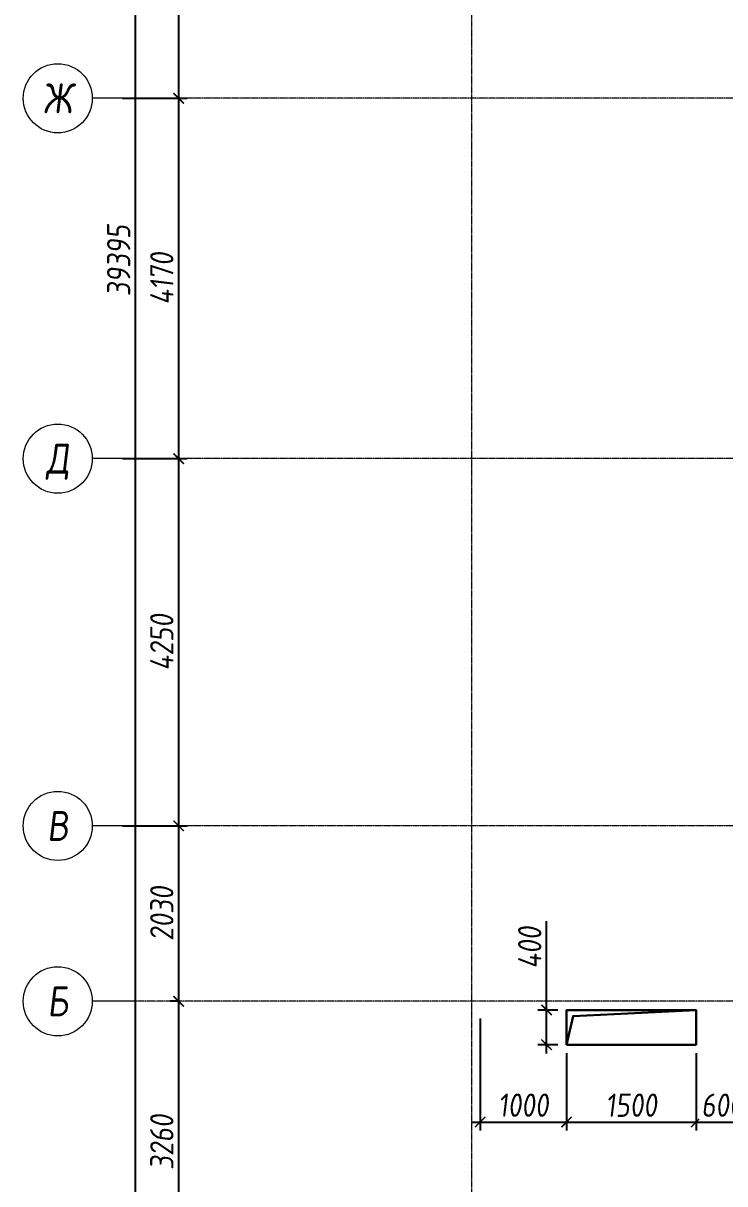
# Model space of a CAD drawing. Header units: millimetres. Extents: x -233751 to 529254, y -907864 to 285890.
# Drawn here: x 324364 to 332487, y 62604 to 76035 of the extents above; entities that cross this region are included whole.
import ezdxf
from ezdxf.enums import TextEntityAlignment as Align

# ---------------------------------------------------------------- set-up
doc = ezdxf.new("R2010")
doc.units = ezdxf.units.MM
doc.linetypes.add('осевая', pattern=[2, 1.25, -0.25, 0.25, -0.25])
doc.layers.get('0').update_dxf_attribs({"lineweight": 30})
doc.layers.get('Defpoints').update_dxf_attribs({"lineweight": 0})
for name, color, linetype, lineweight in [('КР_Новые отверстия', 5, 'Continuous', 30), ('КР_Оси', 7, 'Continuous', 5), ('КР_Размеры отверстия', 7, 'Continuous', 5)]:
    doc.layers.add(name, color=color, linetype=linetype, lineweight=lineweight)
doc.styles.add('ISOCPEUR', font='isocpeur.ttf', dxfattribs={"width": 0.85, "oblique": 7})
doc.dimstyles.new('R_100', dxfattribs={"dimtxt": 270, "dimasz": 120, "dimexe": 100, "dimexo": 100, "dimgap": 60, "dimtad": 1, "dimdec": 0, "dimrnd": 5, "dimzin": 0, "dimdsep": 46, "dimtxsty": 'ISOCPEUR', "dimblk": 'ARCHTICK', "dimcen": 0, "dimdle": 100, "dimclrd": 256, "dimclre": 256, "dimclrt": 256, "dimadec": 0, "dimazin": 0, "dimtfac": 2, "dimtdec": 0, "dimtmove": 0, "dimatfit": 3, "dimfxl": 1, "dimtvp": 3, "dimtfill": 1, "dimtolj": 1, "dimtzin": 0, "dimarcsym": 0})

# ---------------------------------------------------------------- blocks, each defined once
blk = doc.blocks.new('*U1875')
at = {"color": 0, "linetype": 'Continuous', "lineweight": -2}
blk.add_line((-74924, 0), (-75424, 0), dxfattribs=at)
at = {"color": 0, "linetype": 'ByBlock', "lineweight": -2, "ltscale": 10}
blk.add_line((0, 0), (-74924, 0), dxfattribs=at)
at = {"color": 0, "linetype": 'Continuous', "lineweight": -2}
blk.add_circle((-75824, 0), 400, dxfattribs=at)
at = {"color": 0, "linetype": 'Continuous', "lineweight": -2, "style": 'ISOCPEUR', "oblique": 7, "width": 0.856383}
blk.add_text('Б', height=347, dxfattribs=at).set_placement((-75824, 0), align=Align.MIDDLE_CENTER)
blk = doc.blocks.new('*U1876')
at = {"color": 0, "linetype": 'Continuous', "lineweight": -2}
blk.add_line((-74924, 0), (-75424, 0), dxfattribs=at)
at = {"color": 0, "linetype": 'ByBlock', "lineweight": -2, "ltscale": 10}
blk.add_line((0, 0), (-74924, 0), dxfattribs=at)
at = {"color": 0, "linetype": 'Continuous', "lineweight": -2}
blk.add_circle((-75824, 0), 400, dxfattribs=at)
at = {"color": 0, "linetype": 'Continuous', "lineweight": -2, "style": 'ISOCPEUR', "oblique": 7, "width": 0.856383}
blk.add_text('В', height=347, dxfattribs=at).set_placement((-75824, 0), align=Align.MIDDLE_CENTER)
blk = doc.blocks.new('*U1877')
at = {"color": 0, "linetype": 'Continuous', "lineweight": -2}
blk.add_line((-74924, 0), (-75424, 0), dxfattribs=at)
at = {"color": 0, "linetype": 'ByBlock', "lineweight": -2, "ltscale": 10}
blk.add_line((0, 0), (-74924, 0), dxfattribs=at)
at = {"color": 0, "linetype": 'Continuous', "lineweight": -2}
blk.add_circle((-75824, 0), 400, dxfattribs=at)
at = {"color": 0, "linetype": 'Continuous', "lineweight": -2, "style": 'ISOCPEUR', "oblique": 7, "width": 0.856383}
blk.add_text('Д', height=347, dxfattribs=at).set_placement((-75824, 0), align=Align.MIDDLE_CENTER)
blk = doc.blocks.new('*U1878')
at = {"color": 0, "linetype": 'Continuous', "lineweight": -2}
blk.add_line((-74924, 0), (-75424, 0), dxfattribs=at)
at = {"color": 0, "linetype": 'ByBlock', "lineweight": -2, "ltscale": 10}
blk.add_line((0, 0), (-74924, 0), dxfattribs=at)
at = {"color": 0, "linetype": 'Continuous', "lineweight": -2}
blk.add_circle((-75824, 0), 400, dxfattribs=at)
at = {"color": 0, "linetype": 'Continuous', "lineweight": -2, "style": 'ISOCPEUR', "oblique": 7, "width": 0.856383}
blk.add_text('Ж', height=347, dxfattribs=at).set_placement((-75824, 0), align=Align.MIDDLE_CENTER)
blk = doc.blocks.new('*U1885')
at = {"color": 0, "linetype": 'ByBlock', "lineweight": -2, "ltscale": 10}
blk.add_line((0, 0), (0, -34307), dxfattribs=at)
blk = doc.blocks.new('_ArchTick')
at = {"color": 0, "linetype": 'ByBlock', "const_width": 0.15}
blk.add_lwpolyline([(-0.5, -0.5), (0.5, 0.5)], dxfattribs=at)
blk = doc.blocks.new('*D10')
at = {"layer": 'Defpoints', "color": 0, "transparency": 16777216}
for p in [(325664, 94601), (326616, 94601), (326666, 55206)]:
    blk.add_point(p, dxfattribs=at)
at = {"layer": 'КР_Оси', "lineweight": -2, "transparency": 16777216}
for p, q in [((325664, 55106), (325664, 94701)), ((326516, 94601), (325564, 94601)), ((326566, 55206), (325564, 55206))]:
    blk.add_line(p, q, dxfattribs=at)
at = {"layer": 'КР_Оси', "lineweight": -2, "transparency": 16777216, "xscale": 120, "yscale": 120, "zscale": 120}
for p, rotation in [((325664, 94601), 90), ((325664, 55206), 270)]:
    blk.add_blockref('_ArchTick', p, dxfattribs=dict(at, rotation=rotation))
at = {"layer": 'КР_Оси', "transparency": 16777216, "insert": (325469, 73288), "char_height": 270, "attachment_point": 5, "rotation": 90, "style": 'ISOCPEUR', "bg_fill": 3, "box_fill_scale": 1.1, "bg_fill_color": 256, "bg_fill_true_color": 13158600, "bg_fill_transparency": 0}
blk.add_mtext('\\A1;39395', dxfattribs=at)
blk = doc.blocks.new('*D11')
at = {"layer": 'Defpoints', "color": 0, "transparency": 16777216}
for p in [(326164, 64716), (326264, 64716), (326666, 61456)]:
    blk.add_point(p, dxfattribs=at)
at = {"layer": 'КР_Оси', "lineweight": -2, "transparency": 16777216}
for p, q in [((326164, 61356), (326164, 64816)), ((326164, 64716), (326064, 64716)), ((326566, 61456), (326064, 61456))]:
    blk.add_line(p, q, dxfattribs=at)
at = {"layer": 'КР_Оси', "lineweight": -2, "transparency": 16777216, "xscale": 120, "yscale": 120, "zscale": 120}
for p, rotation in [((326164, 64716), 90), ((326164, 61456), 270)]:
    blk.add_blockref('_ArchTick', p, dxfattribs=dict(at, rotation=rotation))
at = {"layer": 'КР_Оси', "transparency": 16777216, "insert": (325969, 63086), "char_height": 270, "attachment_point": 5, "rotation": 90, "style": 'ISOCPEUR', "bg_fill": 3, "box_fill_scale": 1.1, "bg_fill_color": 256, "bg_fill_true_color": 13158600, "bg_fill_transparency": 0}
blk.add_mtext('\\A1;3260', dxfattribs=at)
blk = doc.blocks.new('*D12')
at = {"layer": 'Defpoints', "color": 0, "transparency": 16777216}
for p in [(325414, 66746), (326164, 66746), (326264, 64716)]:
    blk.add_point(p, dxfattribs=at)
at = {"layer": 'КР_Оси', "lineweight": -2, "transparency": 16777216}
for p, q in [((326164, 64616), (326164, 66846)), ((325514, 66746), (326264, 66746)), ((326164, 64716), (326064, 64716))]:
    blk.add_line(p, q, dxfattribs=at)
at = {"layer": 'КР_Оси', "lineweight": -2, "transparency": 16777216, "xscale": 120, "yscale": 120, "zscale": 120}
for p, rotation in [((326164, 66746), 90), ((326164, 64716), 270)]:
    blk.add_blockref('_ArchTick', p, dxfattribs=dict(at, rotation=rotation))
at = {"layer": 'КР_Оси', "transparency": 16777216, "insert": (325969, 65731), "char_height": 270, "attachment_point": 5, "rotation": 90, "style": 'ISOCPEUR', "bg_fill": 3, "box_fill_scale": 1.1, "bg_fill_color": 256, "bg_fill_true_color": 13158600, "bg_fill_transparency": 0}
blk.add_mtext('\\A1;2030', dxfattribs=at)
blk = doc.blocks.new('*D13')
at = {"layer": 'Defpoints', "color": 0, "transparency": 16777216}
for p in [(325414, 70996), (326164, 70996), (325414, 66746)]:
    blk.add_point(p, dxfattribs=at)
at = {"layer": 'КР_Оси', "lineweight": -2, "transparency": 16777216}
for p, q in [((326164, 66646), (326164, 71096)), ((325514, 70996), (326264, 70996)), ((325514, 66746), (326264, 66746))]:
    blk.add_line(p, q, dxfattribs=at)
at = {"layer": 'КР_Оси', "lineweight": -2, "transparency": 16777216, "xscale": 120, "yscale": 120, "zscale": 120}
for p, rotation in [((326164, 70996), 90), ((326164, 66746), 270)]:
    blk.add_blockref('_ArchTick', p, dxfattribs=dict(at, rotation=rotation))
at = {"layer": 'КР_Оси', "transparency": 16777216, "insert": (325969, 68871), "char_height": 270, "attachment_point": 5, "rotation": 90, "style": 'ISOCPEUR', "bg_fill": 3, "box_fill_scale": 1.1, "bg_fill_color": 256, "bg_fill_true_color": 13158600, "bg_fill_transparency": 0}
blk.add_mtext('\\A1;4250', dxfattribs=at)
blk = doc.blocks.new('*D14')
at = {"layer": 'Defpoints', "color": 0, "transparency": 16777216}
for p in [(325414, 75166), (326164, 75166), (325414, 70996)]:
    blk.add_point(p, dxfattribs=at)
at = {"layer": 'КР_Оси', "lineweight": -2, "transparency": 16777216}
for p, q in [((326164, 70896), (326164, 75266)), ((325514, 75166), (326264, 75166)), ((325514, 70996), (326264, 70996))]:
    blk.add_line(p, q, dxfattribs=at)
at = {"layer": 'КР_Оси', "lineweight": -2, "transparency": 16777216, "xscale": 120, "yscale": 120, "zscale": 120}
for p, rotation in [((326164, 75166), 90), ((326164, 70996), 270)]:
    blk.add_blockref('_ArchTick', p, dxfattribs=dict(at, rotation=rotation))
at = {"layer": 'КР_Оси', "transparency": 16777216, "insert": (325969, 73081), "char_height": 270, "attachment_point": 5, "rotation": 90, "style": 'ISOCPEUR', "bg_fill": 3, "box_fill_scale": 1.1, "bg_fill_color": 256, "bg_fill_true_color": 13158600, "bg_fill_transparency": 0}
blk.add_mtext('\\A1;4170', dxfattribs=at)
blk = doc.blocks.new('*D15')
at = {"layer": 'Defpoints', "color": 0, "transparency": 16777216}
for p in [(325414, 82686), (326164, 82686), (325414, 75166)]:
    blk.add_point(p, dxfattribs=at)
at = {"layer": 'КР_Оси', "lineweight": -2, "transparency": 16777216}
for p, q in [((326164, 75066), (326164, 82786)), ((325514, 82686), (326264, 82686)), ((325514, 75166), (326264, 75166))]:
    blk.add_line(p, q, dxfattribs=at)
at = {"layer": 'КР_Оси', "lineweight": -2, "transparency": 16777216, "xscale": 120, "yscale": 120, "zscale": 120}
for p, rotation in [((326164, 82686), 90), ((326164, 75166), 270)]:
    blk.add_blockref('_ArchTick', p, dxfattribs=dict(at, rotation=rotation))
at = {"layer": 'КР_Оси', "transparency": 16777216, "insert": (325969, 78926), "char_height": 270, "attachment_point": 5, "rotation": 90, "style": 'ISOCPEUR', "bg_fill": 3, "box_fill_scale": 1.1, "bg_fill_color": 256, "bg_fill_true_color": 13158600, "bg_fill_transparency": 0}
blk.add_mtext('\\A1;7520', dxfattribs=at)
blk = doc.blocks.new('*D37')
at = {"layer": 'Defpoints', "color": 0, "transparency": 16777216}
for p in [(329655, 64616), (330655, 64215), (330655, 63319)]:
    blk.add_point(p, dxfattribs=at)
at = {"layer": 'КР_Размеры отверстия', "lineweight": -2, "transparency": 16777216}
for p, q in [((329655, 64516), (329655, 63219)), ((330655, 64115), (330655, 63219)), ((329555, 63319), (330755, 63319))]:
    blk.add_line(p, q, dxfattribs=at)
at = {"layer": 'КР_Размеры отверстия', "lineweight": -2, "transparency": 16777216, "xscale": 120, "yscale": 120, "zscale": 120, "rotation": 180}
blk.add_blockref('_ArchTick', (329655, 63319), dxfattribs=at)
at = {"layer": 'КР_Размеры отверстия', "lineweight": -2, "transparency": 16777216, "xscale": 120, "yscale": 120, "zscale": 120}
blk.add_blockref('_ArchTick', (330655, 63319), dxfattribs=at)
at = {"layer": 'КР_Размеры отверстия', "transparency": 16777216, "insert": (330155, 63514), "char_height": 270, "attachment_point": 5, "style": 'ISOCPEUR', "bg_fill": 3, "box_fill_scale": 1.1, "bg_fill_color": 256, "bg_fill_true_color": 13158600, "bg_fill_transparency": 0}
blk.add_mtext('\\A1;1000', dxfattribs=at)
blk = doc.blocks.new('*D38')
at = {"layer": 'Defpoints', "color": 0, "transparency": 16777216}
for p in [(330655, 64215), (332155, 64215), (332155, 63319)]:
    blk.add_point(p, dxfattribs=at)
at = {"layer": 'КР_Размеры отверстия', "lineweight": -2, "transparency": 16777216}
for p, q in [((330655, 64115), (330655, 63219)), ((332155, 64115), (332155, 63219)), ((330555, 63319), (332255, 63319))]:
    blk.add_line(p, q, dxfattribs=at)
at = {"layer": 'КР_Размеры отверстия', "lineweight": -2, "transparency": 16777216, "xscale": 120, "yscale": 120, "zscale": 120, "rotation": 180}
blk.add_blockref('_ArchTick', (330655, 63319), dxfattribs=at)
at = {"layer": 'КР_Размеры отверстия', "lineweight": -2, "transparency": 16777216, "xscale": 120, "yscale": 120, "zscale": 120}
blk.add_blockref('_ArchTick', (332155, 63319), dxfattribs=at)
at = {"layer": 'КР_Размеры отверстия', "transparency": 16777216, "insert": (331405, 63514), "char_height": 270, "attachment_point": 5, "style": 'ISOCPEUR', "bg_fill": 3, "box_fill_scale": 1.1, "bg_fill_color": 256, "bg_fill_true_color": 13158600, "bg_fill_transparency": 0}
blk.add_mtext('\\A1;1500', dxfattribs=at)
blk = doc.blocks.new('*D39')
at = {"layer": 'Defpoints', "color": 0, "transparency": 16777216}
for p in [(332155, 64215), (332755, 64215)]:
    blk.add_point(p, dxfattribs=at)
at = {"layer": 'КР_Размеры отверстия', "lineweight": -2, "transparency": 16777216}
for p, q in [((332155, 64115), (332155, 63219)), ((332755, 64115), (332755, 63219)), ((332055, 63319), (332855, 63319))]:
    blk.add_line(p, q, dxfattribs=at)
at = {"layer": 'КР_Размеры отверстия', "lineweight": -2, "transparency": 16777216, "xscale": 120, "yscale": 120, "zscale": 120, "rotation": 180}
blk.add_blockref('_ArchTick', (332155, 63319), dxfattribs=at)
at = {"layer": 'КР_Размеры отверстия', "lineweight": -2, "transparency": 16777216, "xscale": 120, "yscale": 120, "zscale": 120}
blk.add_blockref('_ArchTick', (332755, 63319), dxfattribs=at)
at = {"layer": 'КР_Размеры отверстия', "transparency": 16777216, "insert": (332455, 63514), "char_height": 270, "attachment_point": 5, "style": 'ISOCPEUR', "bg_fill": 3, "box_fill_scale": 1.1, "bg_fill_color": 256, "bg_fill_true_color": 13158600, "bg_fill_transparency": 0}
blk.add_mtext('\\A1;600', dxfattribs=at)
at = {"layer": 'Defpoints', "color": 0, "transparency": 16777216}
blk.add_point((332755, 63319), dxfattribs=at)
blk = doc.blocks.new('*D44')
at = {"layer": 'Defpoints', "color": 0, "transparency": 16777216}
for p in [(330424, 64615), (330655, 64615), (330655, 64213)]:
    blk.add_point(p, dxfattribs=at)
at = {"layer": 'КР_Размеры отверстия', "lineweight": -2, "transparency": 16777216}
for p, q in [((330424, 64615), (330424, 65644)), ((330555, 64615), (330324, 64615)), ((330424, 64113), (330424, 64615)), ((330555, 64213), (330324, 64213))]:
    blk.add_line(p, q, dxfattribs=at)
at = {"layer": 'КР_Размеры отверстия', "lineweight": -2, "transparency": 16777216, "xscale": 120, "yscale": 120, "zscale": 120}
for p, rotation in [((330424, 64615), 90), ((330424, 64213), 270)]:
    blk.add_blockref('_ArchTick', p, dxfattribs=dict(at, rotation=rotation))
at = {"layer": 'КР_Размеры отверстия', "transparency": 16777216, "insert": (330229, 65338), "char_height": 270, "attachment_point": 5, "rotation": 90, "style": 'ISOCPEUR', "bg_fill": 3, "box_fill_scale": 1.1, "bg_fill_color": 256, "bg_fill_true_color": 13158600, "bg_fill_transparency": 0}
blk.add_mtext('\\A1;400', dxfattribs=at)

msp = doc.modelspace()

# ---------------------------------------------------------------- linework, layer by layer
at = {"layer": 'КР_Новые отверстия'}
msp.add_lwpolyline([(330654.6, 64213.4), (332154.6, 64213.4), (332154.6, 64614.6), (330654.6, 64614.6)], close=True, dxfattribs=at)
msp.add_lwpolyline([(330654.6, 64213.4), (330731.5, 64545.4), (332154.6, 64614.6)], dxfattribs=at)

# ---------------------------------------------------------------- block references
at = {"layer": 'КР_Оси', "linetype": 'осевая'}
for name, p in [('*U1885', (329554.6, 87701.9)), ('*U1878', (400588, 75165.7)), ('*U1877', (400588, 70995.7)), ('*U1876', (400588, 66745.7)), ('*U1875', (400588, 64715.7))]:
    msp.add_blockref(name, p, dxfattribs=at)

# ---------------------------------------------------------------- next in the draw order: dimensions: what is measured, and where the dimension line sits
at = {"layer": 'КР_Оси'}
dim = msp.add_linear_dim(base=(325663.8, 94600.7), p1=(326666.3, 55205.7), p2=(326616.3, 94600.7), angle=90, dimstyle='R_100', override={"dimpost": '\\X'}, dxfattribs=at)
dim.commit()
dim.dimension.update_dxf_attribs({"geometry": '*D10', "text_midpoint": (325663.8, 73287.6), "dimtype": 160})
at = {"layer": 'КР_Размеры отверстия'}
dim = msp.add_linear_dim(base=(330654.9, 63319.1), p1=(329654.6, 64615.7), p2=(330654.9, 64214.6), dimstyle='R_100', override={"dimpost": '\\X'}, dxfattribs=at)
dim.commit()
dim.dimension.update_dxf_attribs({"geometry": '*D37', "text_midpoint": (330154.8, 63514.1)})

# ---------------------------------------------------------------- next in the draw order: dimensions: what is measured, and where the dimension line sits
at = {"layer": 'КР_Оси'}
dim = msp.add_linear_dim(base=(326163.8, 64715.7), p1=(326666.3, 61455.7), p2=(326263.8, 64715.7), angle=90, dimstyle='R_100', override={"dimpost": '\\X'}, dxfattribs=at)
dim.commit()
dim.dimension.update_dxf_attribs({"geometry": '*D11', "text_midpoint": (325968.8, 63085.7)})
at = {"layer": 'КР_Размеры отверстия'}
dim = msp.add_linear_dim(base=(332154.6, 63319.1), p1=(330654.9, 64214.6), p2=(332154.6, 64214.6), dimstyle='R_100', override={"dimpost": '\\X'}, dxfattribs=at)
dim.commit()
dim.dimension.update_dxf_attribs({"geometry": '*D38', "text_midpoint": (331404.8, 63514.1)})

# ---------------------------------------------------------------- next in the draw order: dimensions: what is measured, and where the dimension line sits
at = {"layer": 'КР_Оси'}
dim = msp.add_linear_dim(base=(326163.8, 66745.7), p1=(326263.8, 64715.7), p2=(325413.8, 66745.7), angle=90, dimstyle='R_100', override={"dimpost": '\\X'}, dxfattribs=at)
dim.commit()
dim.dimension.update_dxf_attribs({"geometry": '*D12', "text_midpoint": (325968.8, 65730.7)})
at = {"layer": 'КР_Размеры отверстия'}
dim = msp.add_linear_dim(base=(330423.9, 64614.6), p1=(330654.6, 64213.4), p2=(330654.6, 64614.6), angle=90, dimstyle='R_100', override={"dimpost": '\\X'}, dxfattribs=at)
dim.commit()
dim.dimension.update_dxf_attribs({"geometry": '*D44', "text_midpoint": (330423.9, 65338), "dimtype": 160})
dim = msp.add_linear_dim(base=(332754.6, 63319.1), p1=(332154.6, 64214.6), p2=(332754.6, 64214.6), dimstyle='R_100', override={"dimpost": '\\X'}, dxfattribs=at)
dim.commit()
dim.dimension.update_dxf_attribs({"geometry": '*D39', "text_midpoint": (332454.6, 63514.1)})

# ---------------------------------------------------------------- next in the draw order: dimensions: what is measured, and where the dimension line sits
at = {"layer": 'КР_Оси'}
dim = msp.add_linear_dim(base=(326163.8, 70995.7), p1=(325413.8, 66745.7), p2=(325413.8, 70995.7), angle=90, dimstyle='R_100', override={"dimpost": '\\X'}, dxfattribs=at)
dim.commit()
dim.dimension.update_dxf_attribs({"geometry": '*D13', "text_midpoint": (325968.8, 68870.7)})

# ---------------------------------------------------------------- next in the draw order: dimensions: what is measured, and where the dimension line sits
dim = msp.add_linear_dim(base=(326163.8, 75165.7), p1=(325413.8, 70995.7), p2=(325413.8, 75165.7), angle=90, dimstyle='R_100', override={"dimpost": '\\X'}, dxfattribs=at)
dim.commit()
dim.dimension.update_dxf_attribs({"geometry": '*D14', "text_midpoint": (325968.8, 73080.7)})

# ---------------------------------------------------------------- next in the draw order: dimensions: what is measured, and where the dimension line sits
dim = msp.add_linear_dim(base=(326163.8, 82685.7), p1=(325413.8, 75165.7), p2=(325413.8, 82685.7), angle=90, dimstyle='R_100', override={"dimpost": '\\X'}, dxfattribs=at)
dim.commit()
dim.dimension.update_dxf_attribs({"geometry": '*D15', "text_midpoint": (325968.8, 78925.7)})

doc.saveas('drawing.dxf')
